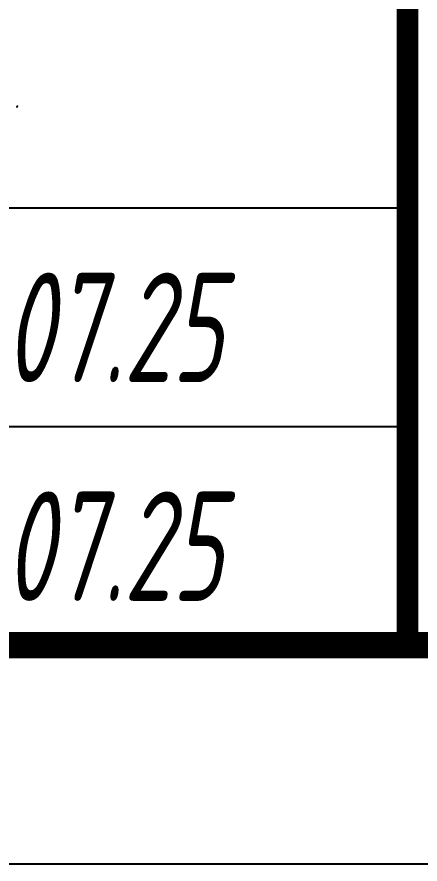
# Model space of a CAD drawing. Header units: millimetres. Extents: x 4241 to 6572, y 870 to 1291.
# Drawn here: x 4527.58 to 4536.78, y 880.9 to 900.26 of the extents above; entities that cross this region are included whole.
import ezdxf
from ezdxf.enums import TextEntityAlignment as Align

# ---------------------------------------------------------------- set-up
doc = ezdxf.new("R2010")
doc.units = ezdxf.units.MM
for name, color, linetype in [('00_штамп', 7, 'Continuous'), ('_Штамп_рамка', 7, 'Continuous'), ('Подписи сотрудников', 7, 'Continuous')]:
    doc.layers.add(name, color=color, linetype=linetype)
doc.layers.add('ДО-Оформление-Штамп', color=7, linetype='Continuous', lineweight=13)
doc.styles.add('Romans_2.5', font='romans.shx', dxfattribs={"width": 0.75, "height": 2.5})
doc.styles.add('ПС_eskdu', font='eskdu.shx', dxfattribs={"width": 0.8, "oblique": 10})

# ---------------------------------------------------------------- blocks, each defined once
blk = doc.blocks.new('Подписи3')
at = {"layer": 'Подписи сотрудников', "color": 5, "linetype": 'Continuous'}
blk.add_lwpolyline([(16.081, 7.338), (16.083, 7.328), (16.083, 7.317), (16.082, 7.305), (16.081, 7.291)], dxfattribs=at)
blk = doc.blocks.new('*U758')
blk.add_lwpolyline([(0, 0), (0, 297), (420, 297), (420, 0), (0, 0)])
at = {"const_width": 0.6}
blk.add_lwpolyline([(20, 5), (20, 292), (415, 292), (415, 5), (20, 5)], dxfattribs=at)
at = {"style": 'Romans_2.5', "width": 0.75}
blk.add_attdef('ФОРМАТ', text='', height=2.5, dxfattribs=at).set_placement((380, 2.5), align=Align.MIDDLE_LEFT)

msp = doc.modelspace()

# ---------------------------------------------------------------- linework, layer by layer
at = {"layer": '00_штамп', "color": 7, "linetype": 'Continuous'}
for p, q in [((4471.4956, 895.9042), (4536.4956, 895.9042)), ((4471.4956, 890.9042), (4536.4956, 890.9042))]:
    msp.add_line(p, q, dxfattribs=at)
at = {"layer": '00_штамп', "color": 7, "linetype": 'Continuous', "const_width": 0.5}
msp.add_lwpolyline([(4536.4956, 940.9042), (4536.4956, 885.9042)], dxfattribs=at)
at = {"layer": '00_штамп', "color": 7, "linetype": 'Continuous', "ltscale": 0.1}
msp.add_lwpolyline([(4471.4956, 885.9042), (4656.4956, 885.9042)], dxfattribs=at)

# ---------------------------------------------------------------- block references
at = {"layer": '_Штамп_рамка'}
msp.add_blockref('*U758', (4241.4956, 880.9042), dxfattribs=at)
at = {"layer": 'ДО-Оформление-Штамп'}
msp.add_blockref('Подписи3', (4511.4956, 890.9042), dxfattribs=at)

# ---------------------------------------------------------------- texts
at = {"layer": '00_штамп', "color": 7, "linetype": 'Continuous', "lineweight": 20, "style": 'ПС_eskdu', "oblique": 10, "width": 0.8}
for p in [(4527.304, 891.9189), (4527.304, 886.9189)]:
    msp.add_text('07.25', height=2.5, dxfattribs=at).set_placement(p)

doc.saveas('drawing.dxf')
